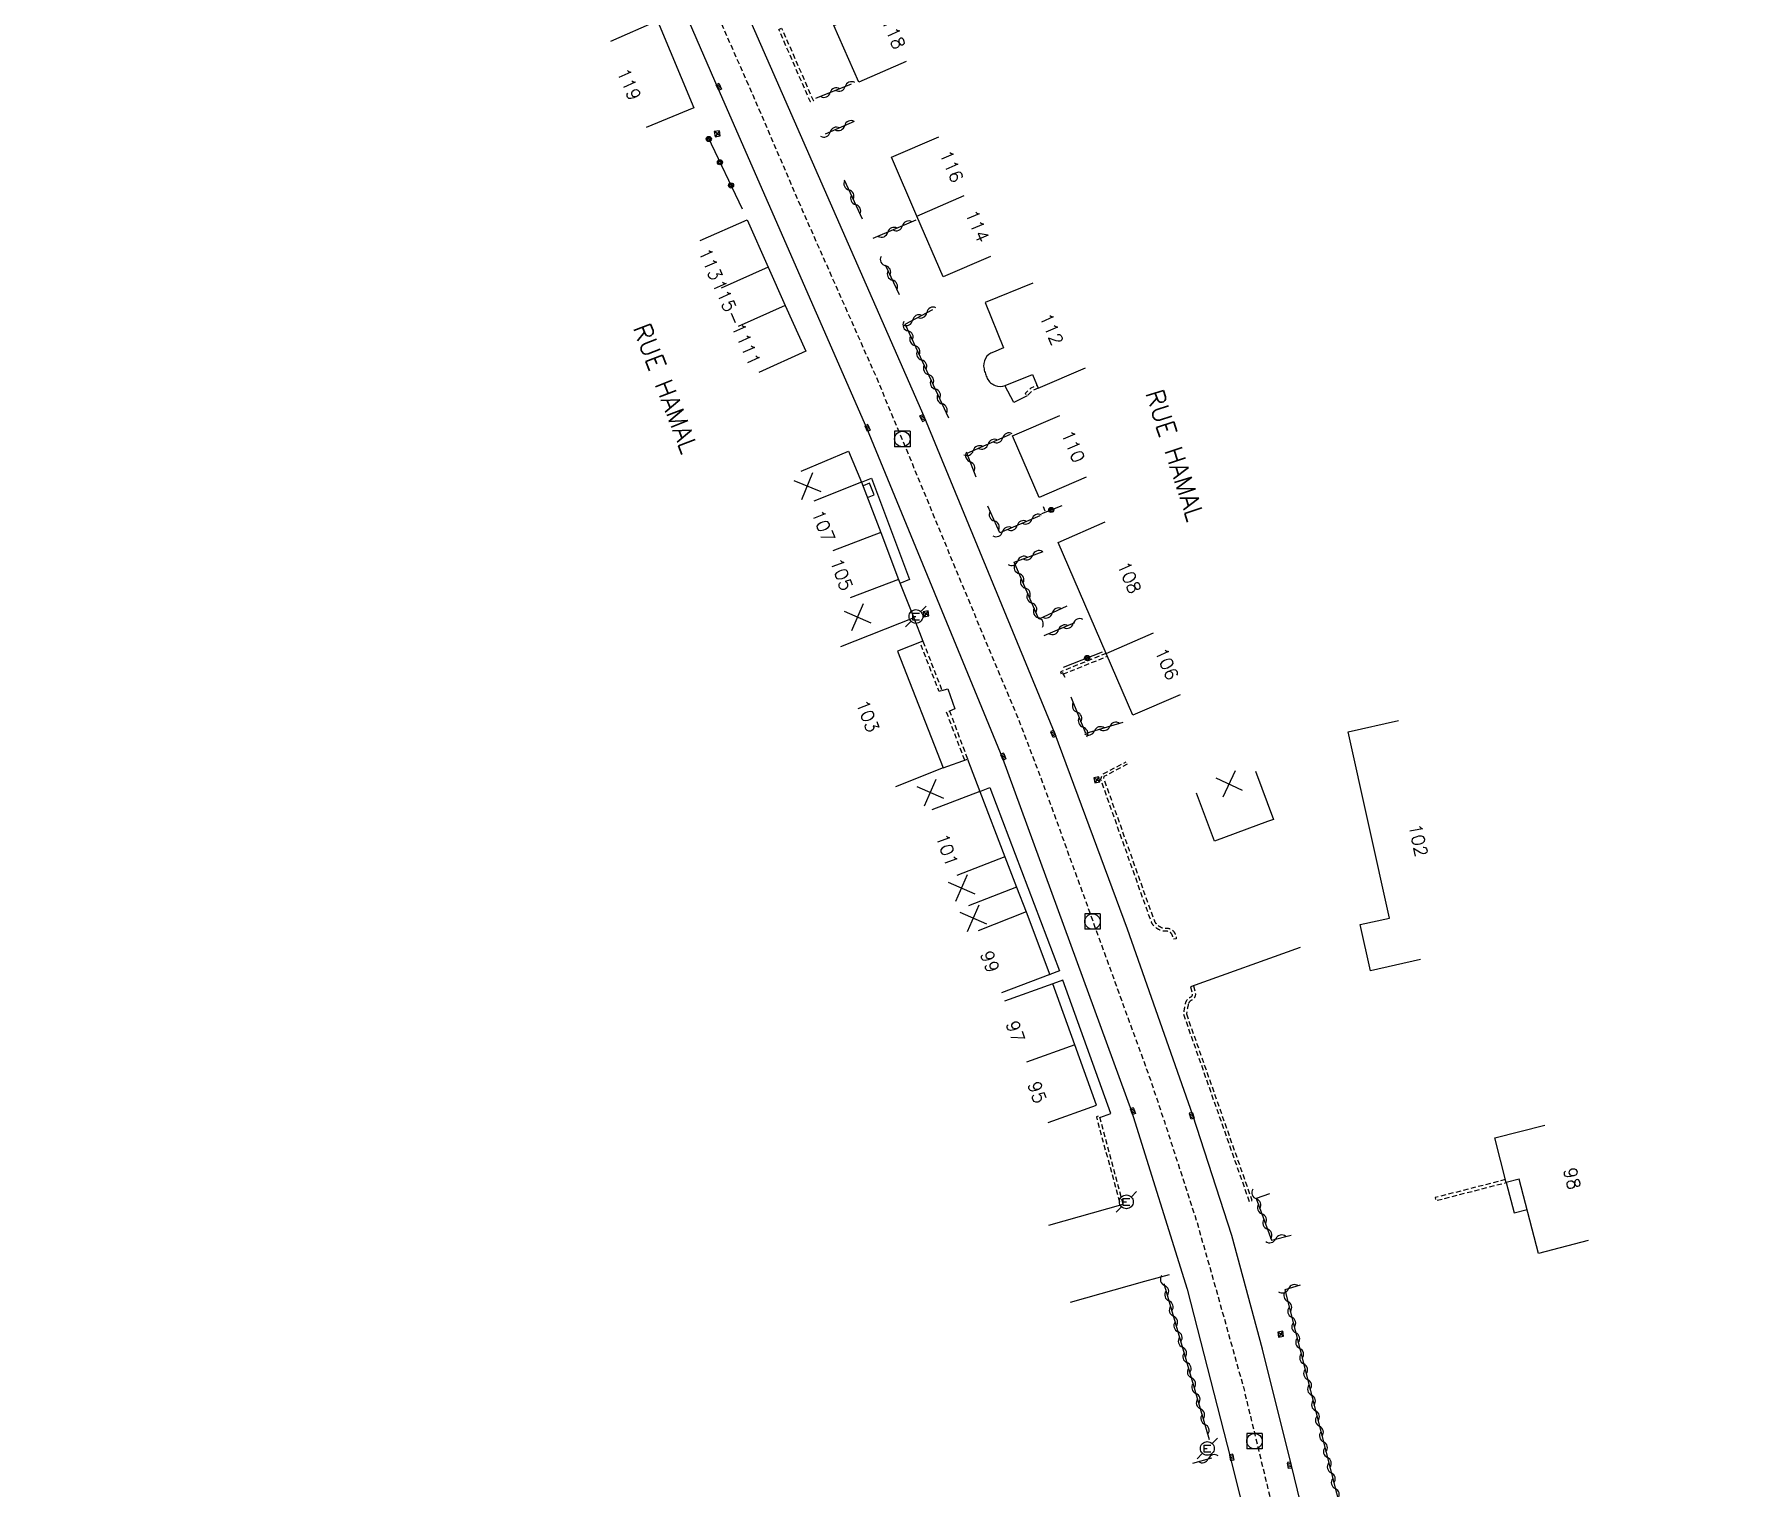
# Model space of a CAD drawing. Header units: millimetres. Extents: x 150000 to 151000, y 127999 to 129000.
# Drawn here: x 150424.8 to 150591.7, y 128522.7 to 128663.8 of the extents above; entities that cross this region are included whole.
import ezdxf
from ezdxf.enums import TextEntityAlignment as Align

# ---------------------------------------------------------------- set-up
doc = ezdxf.new("R2010")
doc.units = ezdxf.units.MM
doc.linetypes.add('DASHED', pattern=[0.75, 0.5, -0.25])
doc.layers.get('0').update_dxf_attribs({"linetype": 'CONTINUOUS'})
for name, color, linetype in [('W0001', 6, 'DASHED'), ('W0008', 7, 'CONTINUOUS'), ('W0100', 7, 'CONTINUOUS'), ('W0112', 1, 'DASHED'), ('W0310', 3, 'CONTINUOUS'), ('W0322', 7, 'CONTINUOUS'), ('W0330', 7, 'CONTINUOUS'), ('W0400', 7, 'CONTINUOUS'), ('W0420', 7, 'CONTINUOUS'), ('W0471', 7, 'CONTINUOUS'), ('W0984', 7, 'CONTINUOUS'), ('W0989', 7, 'CONTINUOUS'), ('W0991', 7, 'CONTINUOUS'), ('W1102', 7, 'CONTINUOUS')]:
    doc.layers.add(name, color=color, linetype=linetype)
doc.styles.get("Standard").update_dxf_attribs({"font": 'romans.shx', "width": 0.85})

# ---------------------------------------------------------------- blocks, each defined once
blk = doc.blocks.new('t991o')
at = {"color": 0, "linetype": 'Continuous'}
for p, q in [((-1, 1), (1, -1)), ((-1, -1), (1, 1))]:
    blk.add_line(p, q, dxfattribs=at)
blk = doc.blocks.new('t322o')
at = {"color": 0, "linetype": 'Continuous'}
for radius in [0.25, 0.15]:
    blk.add_circle((0, 0), radius, dxfattribs=at)
blk = doc.blocks.new('t330o')
at = {"color": 0, "linetype": 'Continuous'}
for p, q in [((0.25, -0.25), (-0.25, 0.25)), ((-0.25, -0.25), (0.25, 0.25)), ((-0.25, 0.25), (-0.25, -0.25)), ((0.25, 0.25), (-0.25, 0.25)), ((0.25, -0.25), (0.25, 0.25)), ((-0.25, -0.25), (0.25, -0.25)), ((-0.25, -0.25), (-0.25, -0.25))]:
    blk.add_line(p, q, dxfattribs=at)
blk = doc.blocks.new('T400')
for p, q in [((-0.15, 0.3), (0.15, 0.3)), ((-0.15, -0.25), (-0.15, 0.3)), ((-0.15, 0.15), (0.15, 0.15)), ((-0.15, 0), (0.15, 0)), ((0.15, 0.3), (0.15, -0.25)), ((-0.15, -0.15), (0.15, -0.15)), ((-0.15, -0.25), (-0.15, -0.3)), ((-0.15, -0.3), (0.15, -0.3)), ((0.15, -0.3), (0.15, -0.25))]:
    blk.add_line(p, q)
blk = doc.blocks.new('t310o')
at = {"color": 0, "linetype": 'Continuous'}
for centre, start, end in [((-0.5, 0.38), 216.8699, 323.1304), ((0.5, -0.37), 36.8699, 143.1303)]:
    blk.add_arc(centre, 0.625, start, end, dxfattribs=at)
blk = doc.blocks.new('T471')
for p, q in [((-0.333334, 0.333334), (-0.333334, -0.333334)), ((-0.333334, 0.333334), (0.333334, 0.333334)), ((-0.333334, 0), (0, 0)), ((0.500001, 0.500001), (1.000002, 1.000002)), ((-0.500001, -0.500001), (-1.000002, -1.000002)), ((-0.333334, -0.333334), (0.333334, -0.333334))]:
    blk.add_line(p, q)
blk.add_ellipse((0, 0), major_axis=(0.471405, 0.471405), ratio=1, start_param=5.4977871438, end_param=11.780972451)
blk = doc.blocks.new('T420')
for p, q in [((0.75, 0.75), (-0.75, 0.75)), ((-0.75, 0.75), (-0.75, -0.75)), ((0.75, 0.75), (0.75, -0.75)), ((0.75, -0.75), (-0.75, -0.75))]:
    blk.add_line(p, q)
blk.add_ellipse((0, 0), major_axis=(-0.53, 0.53), ratio=1, start_param=3.926991, end_param=10.210176)

msp = doc.modelspace()

# ---------------------------------------------------------------- linework, layer by layer
at = {"layer": 'W0001', "flags": 128}
msp.add_lwpolyline([(150481.93, 128686.81), (150484.56, 128680.58), (150494.57, 128657.93), (150499.42, 128646.64), (150506.57, 128630.5), (150509.82, 128622.69), (150514.76, 128610.71), (150520.48, 128597.04), (150522.95, 128590.54), (150528.28, 128575.83), (150533.24, 128562.18), (150534.54, 128558.27), (150536.1, 128553.46), (150537.66, 128548.64), (150539.48, 128542.26), (150542.21, 128532.5), (150549.61, 128501.92), (150566.78, 128431.67), (150570.54, 128416.31), (150575.48, 128395.11), (150576.52, 128385.74), (150575.86, 128372.99), (150574.17, 128365.96), (150572.86, 128361.93), (150565.95, 128343.71), (150531.51, 128253.45), (150501.75, 128175.93), (150497.67, 128164.76), (150493.89, 128155.13), (150490.24, 128145.77), (150487.89, 128140.69), (150483.85, 128134.45), (150479.68, 128128.46), (150470.95, 128118.97), (150439.04, 128091.27), (150424.83, 128079.64)], dxfattribs=at)
at = {"layer": 'W0008', "flags": 128}
for points in [[(150591.65, 128430.1), (150577.34, 128426.52), (150575.36, 128426.06, -0.064825), (150573.5, 128425.89, -0.129862), (150572.6, 128426.16, -0.047248), (150571.57, 128426.94, -0.056171), (150570.85, 128427.77, -0.057835), (150570.57, 128428.29, -0.033852), (150570.27, 128429.24), (150565.13, 128450.31), (150557.67, 128480.58), (150546.87, 128524.89), (150544.07, 128536.18), (150541.08, 128547.22), (150537.3, 128558.89), (150530.97, 128576.93), (150523.95, 128595.88), (150511.21, 128626.69), (150491.27, 128672.13), (150484.45, 128687.91)], [(150479.41, 128685.71), (150491.2, 128658.57), (150505.63, 128625.6), (150518.83, 128593.54), (150531.35, 128559.27), (150536.77, 128542.02), (150540.96, 128525.61), (150552.97, 128477.31), (150560.44, 128446.55), (150565.09, 128427), (150570.71, 128403.7), (150572.43, 128396.11), (150573.44, 128387.51, -0.039157), (150573.68, 128381.45, -0.035102), (150572.94, 128374.72, -0.001699), (150571.92, 128369.24, -0.00455), (150571.52, 128367.2, -0.015796), (150571.24, 128366.06, -0.006858), (150570.49, 128363.45), (150565.66, 128350.97), (150564.86, 128348.52), (150558.39, 128331.71), (150539.21, 128281.36), (150520.06, 128230.84)]]:
    msp.add_lwpolyline(points, format="xyb", dxfattribs=at)
for points in [[(150521.23, 128628.71), (150519.91, 128628.07), (150519.04, 128629.69)], [(150505.15, 128620.32), (150506.12, 128620.72), (150509.81, 128610.88), (150508.87, 128610.5)], [(150505.71, 128618.84), (150506.36, 128619.09), (150505.92, 128620.24), (150505.3, 128619.97)], [(150512.95, 128600.11), (150513.51, 128600.28), (150514.19, 128598.33), (150513.68, 128598.11)], [(150516.64, 128590.32), (150517.58, 128590.7), (150524.35, 128572.89), (150523.42, 128572.54)], [(150547.72, 128575.15), (150537.07, 128571.36)], [(150528.27, 128558.66), (150529.34, 128559.04), (150524.69, 128571.98), (150523.72, 128571.63)], [(150567.74, 128552.35), (150568.49, 128549.42), (150569.75, 128549.74)], [(150523.31, 128548.21), (150530.55, 128550.25)], [(150525.43, 128540.73), (150532.66, 128542.77), (150535.04, 128543.44)]]:
    msp.add_lwpolyline(points, dxfattribs=at)
at = {"layer": 'W0100', "flags": 128}
for points in [[(150474.96, 128676.48), (150479.56, 128678.43), (150481.43, 128674.03), (150485.34, 128665.09), (150488.85, 128656.66), (150484.24, 128654.74)], [(150509.46, 128661.16), (150504.89, 128659.14), (150502.45, 128664.64), (150507.02, 128666.66)], [(150517.65, 128642.24), (150513.06, 128640.26), (150510.52, 128646.15), (150508.06, 128651.87), (150512.65, 128653.84)], [(150489.47, 128643.79), (150494.05, 128645.79), (150496.06, 128641.19), (150497.73, 128637.46), (150499.72, 128633.03), (150495.16, 128630.98)], [(150526.96, 128620.82), (150522.37, 128618.84), (150519.79, 128624.83), (150524.39, 128626.8)], [(150499.27, 128621.4), (150503.88, 128623.34), (150505.15, 128620.33), (150507.01, 128615.44), (150508.73, 128610.87), (150510.21, 128607.15), (150511.1, 128604.88), (150508.64, 128603.91), (150513.08, 128592.6), (150515.44, 128593.43), (150516.64, 128590.32), (150519.05, 128583.95), (150520.18, 128581.03), (150521.13, 128578.62), (150523.43, 128572.52)], [(150536.08, 128599.69), (150531.49, 128597.71), (150528.9, 128603.71), (150524.22, 128614.46), (150528.8, 128616.46)], [(150543.38, 128592.28), (150545.13, 128587.6), (150544.54, 128587.38), (150539.42, 128585.47), (150537.67, 128590.15)], [(150523.42, 128572.54), (150518.74, 128570.77)], [(150523.72, 128571.63), (150519.01, 128569.96)], [(150523.25, 128558.17), (150527.95, 128559.87), (150525.85, 128565.73), (150523.72, 128571.65)], [(150575.69, 128546.72), (150570.85, 128545.47), (150568.99, 128552.67), (150567.74, 128552.35), (150566.62, 128556.68), (150571.47, 128557.93)]]:
    msp.add_lwpolyline(points, dxfattribs=at)
msp.add_lwpolyline([(150521.77, 128639.63), (150517.14, 128637.75), (150518.93, 128633.35), (150517.94, 128632.95, 0.193154), (150517.17, 128632.33, 0.184385), (150517.03, 128631.31, 0.052897), (150517.18, 128630.85, 0.052897), (150517.35, 128630.4, 0.184385), (150518.11, 128629.7, 0.193154), (150519.1, 128629.71), (150521.73, 128630.78), (150522.3, 128629.45), (150526.89, 128631.43)], format="xyb", dxfattribs=at)
at = {"layer": 'W0112', "flags": 128}
msp.add_lwpolyline([(150497.11, 128664.27), (150497.38, 128664.39), (150500.46, 128657.34), (150500.18, 128657.22)], close=True, dxfattribs=at)
for points in [[(150522.3, 128629.45), (150521.77, 128629.23), (150521.23, 128628.71), (150521.02, 128628.93), (150521.6, 128629.49), (150522.19, 128629.73)], [(150511.1, 128604.88), (150512.95, 128600.11), (150512.67, 128600.01), (150510.82, 128604.77)], [(150528.9, 128603.71), (150524.45, 128601.91), (150524.56, 128601.63), (150529.01, 128603.43)], [(150515.16, 128593.33), (150513.39, 128598.01), (150513.68, 128598.11), (150515.44, 128593.43)], [(150530.55, 128550.25), (150528.23, 128558.82), (150527.94, 128558.74), (150530.26, 128550.17)], [(150567.67, 128552.64), (150560.82, 128550.89), (150560.89, 128550.6), (150567.74, 128552.35)]]:
    msp.add_lwpolyline(points, dxfattribs=at)
for points in [[(150530.94, 128592.95), (150528.67, 128591.75), (150528.64, 128591.59), (150533.22, 128578.68), (150533.57, 128577.75, 0.111451), (150533.76, 128577.45, 0.081863), (150534.22, 128577.13, 0.135436), (150534.63, 128577.05, -0.174704), (150535.26, 128576.89, -0.13379), (150535.56, 128576.53, -0.094681), (150535.7, 128575.99), (150535.4, 128575.98, 0.094681), (150535.29, 128576.4, 0.13379), (150535.09, 128576.64, 0.174704), (150534.65, 128576.75, -0.135436), (150534.09, 128576.86, -0.081863), (150533.55, 128577.23, -0.111451), (150533.28, 128577.64), (150532.94, 128578.58), (150528.36, 128591.49), (150528.55, 128591.98), (150530.82, 128593.18)], [(150537.07, 128571.36), (150537.24, 128570.71, -0.365775), (150537.06, 128570.32, 0.203752), (150536.59, 128569.81, 0.03561), (150536.57, 128569.73, 0.002933), (150536.38, 128568.73), (150542.78, 128550.5), (150543.07, 128550.6), (150536.66, 128568.83)], [(150537.36, 128571.43), (150537.53, 128570.78, -0.365775), (150537.19, 128570.05, 0.203752), (150536.87, 128569.71)], [(150536.86, 128569.67, 0.002933), (150536.68, 128568.68)]]:
    msp.add_lwpolyline(points, format="xyb", dxfattribs=at)
at = {"layer": 'W0310'}
for p, q in [((150504.41, 128655.33), (150501.6, 128654.09)), ((150505.22, 128645.85), (150503.49, 128649.64))]:
    msp.add_line(p, q, dxfattribs=at)
at = {"layer": 'W0310', "flags": 128}
for points in [[(150504.13, 128658.96), (150500.66, 128657.55)], [(150510.42, 128645.76), (150506.25, 128643.97)], [(150508.82, 128638.52), (150507.45, 128641.37)], [(150513.63, 128626.52), (150509.36, 128635.65), (150512.07, 128637.09)], [(150519.56, 128624.94), (150515.37, 128623.12), (150516.24, 128620.84)], [(150522.44, 128617.06), (150518.57, 128615.4), (150517.39, 128618)], [(150525.07, 128608.28), (150522.36, 128607.04), (150519.95, 128612.55), (150522.77, 128613.61)], [(150525.83, 128606.67), (150522.83, 128605.4)], [(150524.9, 128601.38), (150524.64, 128601.86)], [(150530.52, 128597.01), (150526.9, 128595.93), (150525.49, 128599.45)], [(150544.76, 128551.25), (150543.46, 128550.8), (150544.93, 128546.77), (150546.86, 128547.25)], [(150538.92, 128527.4), (150534.51, 128542.54)], [(150547.71, 128542.38), (150546.23, 128541.95), (150555.74, 128504.51)], [(150537.31, 128525.13), (150539.16, 128525.65)]]:
    msp.add_lwpolyline(points, dxfattribs=at)
at = {"layer": 'W0322', "flags": 128}
for points in [[(150490.21, 128653.84), (150493.56, 128646.86)], [(150524.58, 128618.04), (150522.62, 128617.24)], [(150522.96, 128617.5), (150522.81, 128617.92)], [(150528.51, 128603.84), (150524.71, 128602.33)]]:
    msp.add_lwpolyline(points, dxfattribs=at)
at = {"layer": 'W1102'}
for p, q in [((150485.34, 128665.09), (150480.76, 128663.09)), ((150510.52, 128646.15), (150515.11, 128648.13)), ((150496.06, 128641.19), (150491.5, 128639.15)), ((150497.73, 128637.46), (150493.17, 128635.42)), ((150505.15, 128620.33), (150500.5, 128618.47)), ((150507.01, 128615.44), (150502.34, 128613.66)), ((150508.73, 128610.87), (150504.05, 128609.11)), ((150510.21, 128607.15), (150503.1, 128604.35)), ((150528.9, 128603.71), (150533.48, 128605.7)), ((150513.08, 128592.6), (150508.43, 128590.77)), ((150516.64, 128590.32), (150511.97, 128588.53)), ((150519.05, 128583.95), (150514.39, 128582.14)), ((150520.18, 128581.03), (150515.52, 128579.22)), ((150521.13, 128578.62), (150516.47, 128576.79)), ((150525.85, 128565.73), (150521.14, 128564.04))]:
    msp.add_line(p, q, dxfattribs=at)
at = {"layer": 'W1102', "flags": 128}
msp.add_lwpolyline([(150559.42, 128573.99), (150554.54, 128572.91), (150553.54, 128577.39), (150556.4, 128578.02), (150552.38, 128596.1), (150557.26, 128597.18)], dxfattribs=at)

# ---------------------------------------------------------------- block references
at = {"layer": 'W0310'}
for p, rotation in [((150503.55, 128658.73), 202.1278603951987), ((150502.1, 128658.14), 202.1278603951987), ((150503.5, 128654.93), 203.9372047183611), ((150502.08, 128654.3), 203.9372047183611), ((150503.92, 128648.69), 114.5680830336063), ((150504.57, 128647.27), 114.5680830336063), ((150509.11, 128645.2), 203.2617447870989), ((150507.68, 128644.58), 203.2617447870989), ((150507.47, 128641.33), 115.6210674459315), ((150508.14, 128639.93), 115.6210674459315), ((150511.48, 128636.78), 27.9530865976404), ((150509.66, 128635), 115.0898384215142), ((150510.1, 128636.04), 27.9530865976404), ((150510.32, 128633.58), 115.0898384215142), ((150510.99, 128632.17), 115.0898384215142), ((150511.65, 128630.76), 115.0898384215142), ((150512.31, 128629.35), 115.0898384215142), ((150512.97, 128627.93), 115.0898384215142), ((150515.99, 128623.39), 203.5034353015767), ((150517.42, 128624.01), 203.5034353015767), ((150518.85, 128624.63), 203.5034353015767), ((150515.69, 128622.29), 290.9183575033734), ((150518.03, 128616.57), 114.4159029942572), ((150521.68, 128616.74), 203.1519215141384), ((150518.82, 128615.51), 203.1519215141384), ((150520.25, 128616.12), 203.1519215141384), ((150520.3, 128612.68), 20.5695107421432), ((150520.43, 128611.46), 113.6521840992463), ((150521.76, 128613.23), 20.5695107421432), ((150521.05, 128610.03), 113.6521840992463), ((150521.68, 128608.6), 113.6521840992463), ((150522.31, 128607.17), 113.6521840992463), ((150523.65, 128607.63), 204.4582715393826), ((150525.7, 128606.61), 202.8760651525621), ((150524.27, 128606.01), 202.8760651525621), ((150526.07, 128598), 111.7487744423808), ((150526.65, 128596.55), 111.7487744423808), ((150527.75, 128596.19), 196.5915894571233), ((150529.24, 128596.63), 196.5915894571233), ((150543.47, 128550.77), 290.0758966088355), ((150544.01, 128549.31), 290.0758966088355), ((150544.54, 128547.84), 290.0758966088355), ((150545.35, 128546.88), 13.98111831017343), ((150534.56, 128542.37), 106.2499079392118), ((150546.59, 128542.05), 196.364424537621), ((150534.99, 128540.87), 106.2499079392118), ((150546.52, 128540.8), 284.2509982190022), ((150535.43, 128539.38), 106.2499079392118), ((150535.87, 128537.88), 106.2499079392118), ((150546.9, 128539.29), 284.2509982190022), ((150547.29, 128537.77), 284.2509982190022), ((150536.3, 128536.38), 106.2499079392118), ((150547.67, 128536.26), 284.2509982190022), ((150536.74, 128534.88), 106.2499079392118), ((150548.06, 128534.75), 284.2509982190022), ((150537.18, 128533.39), 106.2499079392118), ((150548.44, 128533.24), 284.2509982190022), ((150537.61, 128531.89), 106.2499079392118), ((150548.82, 128531.73), 284.2509982190022), ((150538.05, 128530.39), 106.2499079392118), ((150549.21, 128530.21), 284.2509982190022), ((150538.49, 128528.89), 106.2499079392118), ((150549.59, 128528.7), 284.2509982190022), ((150549.98, 128527.19), 284.2509982190022), ((150538.81, 128525.55), 15.66952787174661), ((150550.36, 128525.68), 284.2509982190022), ((150550.74, 128524.17), 284.2509982190022), ((150551.13, 128522.65), 284.2509982190022)]:
    msp.add_blockref('t310o', p, dxfattribs=dict(at, rotation=rotation))
at = {"layer": 'W0322'}
for p, rotation in [((150490.31, 128653.63), 295.6398938226482), ((150491.39, 128651.37), 295.6398938226482), ((150492.47, 128649.12), 295.6398938226482), ((150523.56, 128617.63), 193.2276758180791), ((150527.04, 128603.26), 201.7522755831321)]:
    msp.add_blockref('t322o', p, dxfattribs=dict(at, rotation=rotation))
at = {"layer": 'W0330', "rotation": 99.88829999999987}
for p in [(150491.13, 128654.14), (150511.4, 128607.54), (150527.99, 128591.44), (150545.83, 128537.64)]:
    msp.add_blockref('t330o', p, dxfattribs=at)
at = {"layer": 'W0400'}
for p, rotation in [((150491.28, 128658.69), 204.7158754755666), ((150505.73, 128625.59), 205.1323908618758), ((150511.07, 128626.56), 23.4059530591027), ((150523.76, 128595.89), 201.3585502282091), ((150518.91, 128593.69), 201.7038516976474), ((150531.48, 128559.28), 200.5594419070885), ((150537.19, 128558.83), 197.0422799476545), ((150541.09, 128525.67), 189.8882999999999), ((150546.69, 128524.91), 189.8882999999999)]:
    msp.add_blockref('T400', p, dxfattribs=dict(at, rotation=rotation))
at = {"layer": 'W0420', "rotation": 359.96724}
for p in [(150509.1, 128624.51), (150527.56, 128577.69), (150543.29, 128527.26)]:
    msp.add_blockref('T420', p, dxfattribs=at)
at = {"layer": 'W0471', "rotation": 359.96724}
for p in [(150510.42, 128607.29), (150530.85, 128550.48), (150538.71, 128526.55)]:
    msp.add_blockref('T471', p, dxfattribs=at)
at = {"layer": 'W0991'}
for p, rotation in [((150499.89, 128619.94), 22.82278813061872), ((150504.76, 128607.24), 21.43080949663247), ((150540.82, 128591.03), 290.4649236531619), ((150511.81, 128590.22), 21.43080949768305), ((150514.85, 128580.94), 21.24843781020092), ((150515.99, 128578.02), 21.38926534938406)]:
    msp.add_blockref('t991o', p, dxfattribs=dict(at, rotation=rotation))

# ---------------------------------------------------------------- texts
at = {"layer": 'W0984'}
for s, rotation, p in [('118', 293.9319, (150508.24, 128663.91)), ('119', 293.5962, (150482.57, 128658.93)), ('116', 293.3506, (150513.88, 128650.98)), ('114', 293.3506, (150516.38, 128645.18)), ('113', 293.6818, (150490.48, 128641.48)), ('115-1', 294.1148, (150492.33, 128637.29)), ('112', 293.2587, (150523.58, 128635.18)), ('111', 294.1869, (150494.17, 128633.2)), ('110', 293.2457, (150525.68, 128623.81)), ('107', 291.8325, (150501.42, 128616.07)), ('105', 290.6066, (150503.2, 128611.37)), ('108', 293.5423, (150531.14, 128611.08)), ('106', 293.3626, (150534.78, 128602.7)), ('103', 291.4308, (150505.74, 128597.62)), ('101', 289.4406, (150513.44, 128584.63)), ('102', 281.4866, (150559.2, 128585.57)), ('99', 291.3893, (150517.6, 128573.79)), ('97', 289.7597, (150520.08, 128567)), ('95', 289.7642, (150522.19, 128561.11)), ('98', 284.4982, (150574.14, 128552.74))]:
    msp.add_text(s, height=1.25, rotation=rotation, dxfattribs=at).set_placement(p, align=Align.MIDDLE)
at = {"layer": 'W0989'}
for rotation, p in [(291.2242, (150486.13, 128629.44)), (288.1136, (150535.59, 128622.94))]:
    msp.add_text('RUE HAMAL', height=1.75, rotation=rotation, dxfattribs=at).set_placement(p, align=Align.MIDDLE)

doc.saveas('drawing.dxf')
